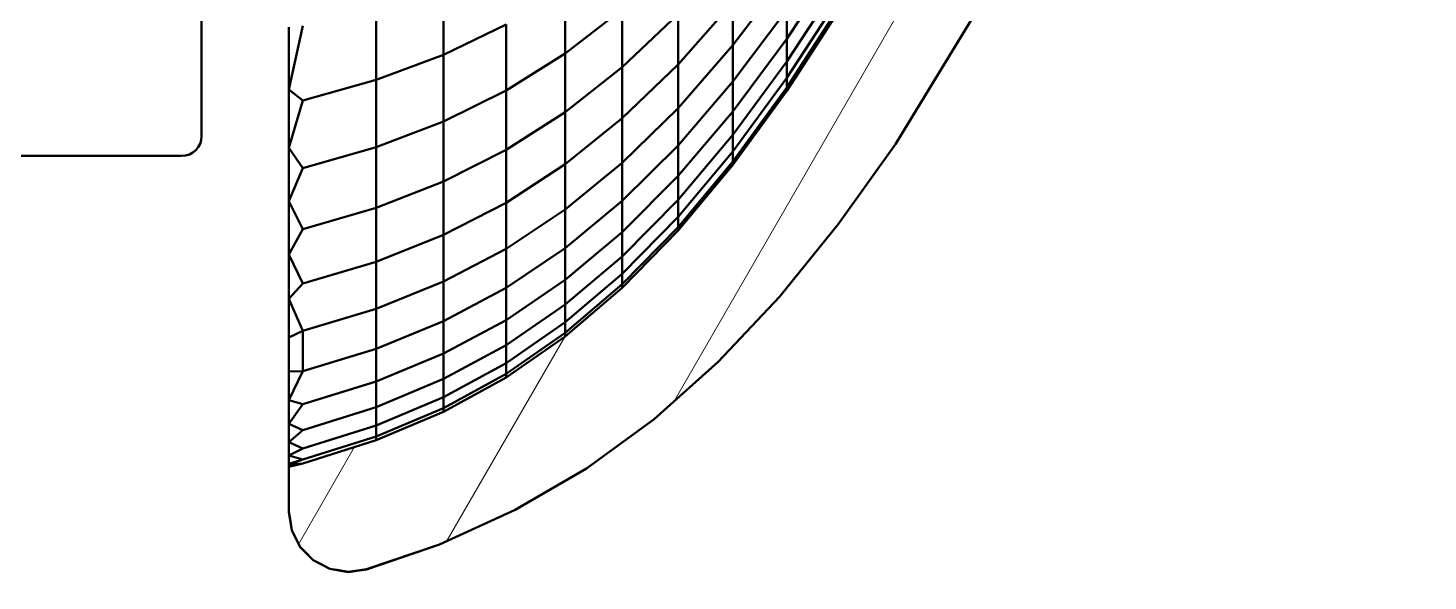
# Model space of a CAD drawing. Header units: millimetres. Extents: x -232 to 1390, y -69 to 653.
# Drawn here: x 444.28 to 479.31, y 50.07 to 63.9 of the extents above; entities that cross this region are included whole.
import ezdxf

# ---------------------------------------------------------------- set-up
doc = ezdxf.new("R2010")
doc.units = ezdxf.units.MM
doc.layers.add('Видимый контур (ГОСТ)', color=7, linetype='Continuous', lineweight=50)
doc.layers.add('Штриховка (ГОСТ)', color=7, linetype='Continuous', lineweight=18)

msp = doc.modelspace()

# ---------------------------------------------------------------- hatches: boundary and pattern name
at = {"layer": 'Штриховка (ГОСТ)'}
h = msp.add_hatch(dxfattribs=at)
h.set_pattern_fill('ANSI31', color=256, scale=25.4, angle=15, style=0)
h.set_pattern_definition([(60, (0, 0), (-2.74963, 1.587501), [])])
h.paths.add_polyline_path([(429.616, 53.09), (427.018, 53.602), (422.334, 54.715), (422.334, 54.715), (422.334, 51.61), (427.568, 50.426), (429.359, 50.088), (429.795, 50.075), (430.215, 50.187), (430.586, 50.415), (430.875, 50.74), (431.059, 51.134), (431.122, 51.565), (431.122, 52.847)])
h.paths.add_polyline_path([(474.517, 172.906), (473.392, 172.906), (459.434, 172.906), (459.284, 172.882), (459.125, 172.857), (458.978, 172.782), (458.846, 172.715), (458.739, 172.608), (458.625, 172.493), (458.582, 172.423), (458.543, 172.36), (458.511, 172.284), (458.482, 172.215), (458.463, 172.135), (458.446, 172.062), (458.439, 171.98), (458.434, 171.906), (458.434, 171.427), (458.434, 170.906), (458.44, 170.824), (458.446, 170.749), (458.465, 170.67), (458.482, 170.597), (458.514, 170.521), (458.543, 170.452), (458.585, 170.382), (458.625, 170.318), (458.73, 170.212), (458.846, 170.097), (458.99, 170.023), (459.125, 169.954), (459.271, 169.931), (459.434, 169.906), (474.345, 169.905), (475.822, 169.906), (475.822, 169.906), (476.206, 168.62), (477.181, 168.586), (477.813, 168.56), (477.813, 170.045), (477.813, 172.675), (477.743, 173.553), (477.533, 174.408), (477.387, 174.843), (475.673, 179.459), (473.587, 184.43), (471.242, 189.488), (468.701, 194.363), (465.99, 198.809), (464.566, 200.806), (463.09, 202.627), (461.554, 204.257), (459.948, 205.688), (458.259, 206.921), (456.475, 207.96), (454.58, 208.82), (452.564, 209.515), (450.425, 210.058), (448.166, 210.458), (445.798, 210.724), (443.334, 210.863), (440.792, 210.882), (438.191, 210.786), (432.887, 210.274), (427.568, 209.385), (422.334, 208.201), (422.334, 205.099), (422.334, 205.096), (427.018, 206.209), (429.616, 206.721), (432.22, 207.15), (434.82, 207.488), (437.397, 207.727), (439.93, 207.861), (442.398, 207.884), (444.776, 207.792), (447.041, 207.581), (449.174, 207.25), (451.16, 206.795), (452.993, 206.215), (454.68, 205.503), (456.245, 204.647), (457.724, 203.622), (459.152, 202.403), (460.547, 200.973), (461.918, 199.328), (463.268, 197.476), (464.595, 195.435), (465.897, 193.23), (467.169, 190.893), (468.406, 188.456), (470.746, 183.437), (472.83, 178.488), (474.526, 173.937), (474.861, 172.906)])
h.paths.add_polyline_path([(444.811, 172.053), (444.785, 172.215), (444.718, 172.348), (444.643, 172.493), (444.538, 172.599), (444.422, 172.715), (444.289, 172.782), (444.143, 172.857), (443.996, 172.88), (443.834, 172.906), (441.967, 172.906), (439.334, 172.906), (439.025, 172.857), (438.716, 172.808), (438.437, 172.666), (438.159, 172.524), (437.937, 172.302), (437.716, 172.081), (437.574, 171.802), (437.432, 171.524), (437.383, 171.215), (437.334, 170.906), (437.334, 129.906), (437.334, 88.906), (437.383, 88.597), (437.432, 88.288), (437.574, 88.009), (437.716, 87.73), (437.937, 87.509), (438.159, 87.288), (438.437, 87.145), (438.716, 87.003), (439.025, 86.954), (439.334, 86.906), (474.853, 86.906), (474.526, 85.875), (472.83, 81.324), (470.746, 76.374), (468.406, 71.355), (467.169, 68.919), (465.897, 66.581), (464.595, 64.376), (463.268, 62.335), (461.918, 60.483), (460.547, 58.838), (459.152, 57.408), (457.724, 56.189), (456.245, 55.164), (454.68, 54.308), (452.993, 53.596), (451.16, 53.016), (450.813, 52.932), (450.813, 52.932), (450.813, 52.657), (450.813, 51.803), (450.842, 51.622), (450.885, 51.343), (450.967, 51.18), (451.094, 50.928), (451.223, 50.798), (451.421, 50.597), (451.583, 50.512), (451.833, 50.382), (452.013, 50.351), (452.291, 50.303), (452.751, 50.368), (454.58, 50.991), (456.475, 51.851), (458.259, 52.891), (459.947, 54.123), (461.554, 55.554), (463.09, 57.184), (464.566, 59.005), (465.99, 61.002), (468.701, 65.448), (471.242, 70.323), (473.587, 75.381), (475.673, 80.352), (477.387, 84.968), (478.61, 88.774), (478.978, 89.968), (478.98, 89.975), (478.98, 89.975), (479.313, 91.191), (476.206, 91.191), (475.822, 89.906), (475.822, 89.906), (440.834, 89.906), (440.757, 89.918), (440.68, 89.93), (440.61, 89.966), (440.54, 90.001), (440.485, 90.056), (440.43, 90.112), (440.394, 90.181), (440.359, 90.251), (440.347, 90.328), (440.334, 90.406), (440.334, 129.906), (440.334, 169.406), (440.347, 169.483), (440.359, 169.56), (440.394, 169.63), (440.43, 169.699), (440.485, 169.755), (440.54, 169.81), (440.61, 169.846), (440.68, 169.881), (440.757, 169.893), (440.834, 169.906), (442.546, 169.906), (443.834, 169.906), (443.982, 169.929), (444.143, 169.954), (444.276, 170.022), (444.422, 170.097), (444.528, 170.202), (444.643, 170.318), (444.711, 170.451), (444.785, 170.597), (444.809, 170.744), (444.834, 170.906), (444.834, 171.383), (444.834, 171.906)])

# ---------------------------------------------------------------- linework, layer by layer
at = {"layer": 'Видимый контур (ГОСТ)'}
for p, q in [((448.627, 70.003), (448.627, 61.203)), ((463.268, 63.633), (464.595, 65.635)), ((461.918, 63.472), (463.268, 65.245)), ((465.99, 61.002), (468.701, 65.448)), ((454.68, 63.235), (454.68, 65.064)), ((457.724, 64.894), (457.724, 63.267)), ((463.268, 63.066), (464.595, 65.085)), ((460.547, 62.992), (461.918, 64.541)), ((461.918, 63.472), (461.918, 64.541)), ((463.268, 62.66), (464.595, 64.692)), ((452.993, 62.607), (452.993, 64.453)), ((457.724, 63.267), (459.152, 64.369)), ((459.152, 64.369), (459.152, 62.927)), ((459.152, 62.927), (460.547, 64.247)), ((460.547, 62.992), (460.547, 64.247)), ((461.918, 62.563), (463.268, 64.36)), ((463.268, 62.416), (464.595, 64.455)), ((463.268, 62.335), (464.595, 64.376)), ((463.268, 64.36), (463.268, 63.633)), ((450.813, 62.362), (451.16, 63.955)), ((450.813, 63.879), (450.813, 63.928)), ((450.813, 62.362), (450.813, 63.879)), ((454.68, 63.235), (456.245, 63.99)), ((456.245, 63.99), (456.245, 62.34)), ((460.547, 61.898), (461.918, 63.472)), ((461.918, 61.817), (463.268, 63.633)), ((461.918, 63.472), (461.918, 62.563)), ((463.268, 63.066), (463.268, 63.633)), ((452.993, 62.607), (454.68, 63.235)), ((454.68, 63.235), (454.68, 61.566)), ((456.245, 62.34), (457.724, 63.267)), ((457.724, 63.267), (457.724, 61.8)), ((461.918, 61.234), (463.268, 63.066)), ((463.268, 62.66), (463.268, 63.066)), ((457.724, 61.8), (459.152, 62.927)), ((459.152, 61.646), (460.547, 62.992)), ((459.152, 61.646), (459.152, 62.927)), ((460.547, 61.898), (460.547, 62.992)), ((450.813, 62.025), (450.813, 62.362)), ((450.813, 62.362), (451.16, 62.095)), ((451.16, 62.095), (452.993, 62.607)), ((452.993, 62.607), (452.993, 60.923)), ((460.547, 60.968), (461.918, 62.563)), ((461.918, 60.817), (463.268, 62.66)), ((461.918, 62.563), (461.918, 61.817)), ((461.918, 60.566), (463.268, 62.416)), ((463.268, 62.66), (463.268, 62.416)), ((463.268, 62.416), (463.268, 62.335)), ((450.813, 60.91), (451.16, 62.095)), ((450.813, 60.91), (450.813, 62.025)), ((454.68, 61.566), (456.245, 62.34)), ((456.245, 62.34), (456.245, 60.854)), ((461.918, 60.483), (463.268, 62.335)), ((456.245, 60.854), (457.724, 61.8)), ((457.724, 60.499), (457.724, 61.8)), ((459.152, 60.53), (460.547, 61.898)), ((460.547, 61.898), (460.547, 60.968)), ((460.547, 60.203), (461.918, 61.817)), ((461.918, 61.234), (461.918, 61.817)), ((452.993, 60.923), (454.68, 61.566)), ((454.68, 61.566), (454.68, 60.063)), ((457.724, 60.499), (459.152, 61.646)), ((459.152, 60.53), (459.152, 61.646)), ((459.152, 59.581), (460.547, 60.968)), ((460.547, 59.607), (461.918, 61.234)), ((460.547, 60.968), (460.547, 60.203)), ((461.918, 60.817), (461.918, 61.234)), ((464.566, 59.005), (465.99, 61.002)), ((433.247, 60.703), (448.127, 60.703)), ((450.813, 60.33), (450.813, 60.91)), ((450.813, 60.91), (451.16, 60.398)), ((451.16, 60.398), (452.993, 60.923)), ((452.993, 60.923), (452.993, 59.405)), ((454.68, 60.063), (456.245, 60.854)), ((456.245, 59.534), (456.245, 60.854)), ((460.547, 59.18), (461.918, 60.817)), ((461.918, 60.817), (461.918, 60.566)), ((451.16, 60.398), (450.813, 59.572)), ((450.813, 59.572), (450.813, 60.33)), ((456.245, 59.534), (457.724, 60.499)), ((457.724, 59.364), (459.152, 60.53)), ((457.724, 59.364), (457.724, 60.499)), ((459.152, 60.53), (459.152, 59.581)), ((460.547, 58.924), (461.918, 60.566)), ((460.547, 58.838), (461.918, 60.483)), ((461.918, 60.566), (461.918, 60.483)), ((452.993, 59.405), (454.68, 60.063)), ((454.68, 58.728), (454.68, 60.063)), ((459.152, 58.801), (460.547, 60.203)), ((460.547, 59.607), (460.547, 60.203)), ((450.813, 58.802), (450.813, 59.572)), ((450.813, 59.572), (451.16, 58.869)), ((457.724, 58.398), (459.152, 59.581)), ((459.152, 58.193), (460.547, 59.607)), ((459.152, 59.581), (459.152, 58.801)), ((460.547, 59.18), (460.547, 59.607)), ((451.16, 58.869), (452.993, 59.405)), ((452.993, 58.057), (452.993, 59.405)), ((454.68, 58.728), (456.245, 59.534)), ((456.245, 58.383), (456.245, 59.534)), ((456.245, 58.383), (457.724, 59.364)), ((457.724, 59.364), (457.724, 58.398)), ((451.16, 58.869), (450.813, 58.239)), ((459.152, 57.757), (460.547, 59.18)), ((459.152, 57.496), (460.547, 58.924)), ((460.547, 59.18), (460.547, 58.924)), ((460.547, 58.924), (460.547, 58.838)), ((463.09, 57.184), (464.566, 59.005)), ((450.813, 58.239), (450.813, 58.802)), ((452.993, 58.057), (454.68, 58.728)), ((454.68, 57.564), (454.68, 58.728)), ((457.724, 57.606), (459.152, 58.801)), ((459.152, 57.408), (460.547, 58.838)), ((459.152, 58.193), (459.152, 58.801)), ((450.813, 57.437), (450.813, 58.239)), ((450.813, 58.239), (451.16, 57.511)), ((454.68, 57.564), (456.245, 58.383)), ((456.245, 57.404), (457.724, 58.398)), ((456.245, 58.383), (456.245, 57.404)), ((457.724, 58.398), (457.724, 57.606)), ((457.724, 56.987), (459.152, 58.193)), ((459.152, 57.757), (459.152, 58.193)), ((451.16, 57.511), (452.993, 58.057)), ((452.993, 56.883), (452.993, 58.057)), ((451.16, 57.511), (450.813, 57.135)), ((452.993, 56.883), (454.68, 57.564)), ((454.68, 57.564), (454.68, 56.574)), ((456.245, 56.601), (457.724, 57.606)), ((457.724, 56.544), (459.152, 57.757)), ((457.724, 56.987), (457.724, 57.606)), ((457.724, 56.278), (459.152, 57.496)), ((459.152, 57.757), (459.152, 57.496)), ((459.152, 57.496), (459.152, 57.408)), ((450.813, 57.135), (450.813, 57.437)), ((450.813, 56.245), (450.813, 57.135)), ((450.813, 57.135), (451.16, 56.327)), ((454.68, 56.574), (456.245, 57.404)), ((456.245, 57.404), (456.245, 56.601)), ((457.724, 56.189), (459.152, 57.408)), ((461.554, 55.554), (463.09, 57.184)), ((451.16, 56.327), (452.993, 56.883)), ((452.993, 56.883), (452.993, 55.883)), ((456.245, 55.974), (457.724, 56.987)), ((457.724, 56.544), (457.724, 56.987)), ((452.993, 55.883), (454.68, 56.574)), ((454.68, 55.761), (456.245, 56.601)), ((454.68, 56.574), (454.68, 55.761)), ((456.245, 55.974), (456.245, 56.601)), ((456.245, 55.525), (457.724, 56.544)), ((457.724, 56.544), (457.724, 56.278)), ((451.16, 56.327), (450.813, 56.161)), ((450.813, 56.161), (450.813, 56.245)), ((450.813, 55.316), (450.813, 56.161)), ((451.16, 56.327), (451.16, 55.32)), ((456.245, 55.255), (457.724, 56.278)), ((456.245, 55.164), (457.724, 56.189)), ((457.724, 56.278), (457.724, 56.189)), ((451.16, 55.32), (452.993, 55.883)), ((452.993, 55.883), (452.993, 55.063)), ((452.993, 55.063), (454.68, 55.761)), ((454.68, 55.127), (456.245, 55.974)), ((454.68, 55.127), (454.68, 55.761)), ((456.245, 55.525), (456.245, 55.974)), ((454.68, 54.673), (456.245, 55.525)), ((456.245, 55.525), (456.245, 55.255)), ((459.947, 54.123), (461.554, 55.554)), ((450.813, 55.316), (451.16, 55.32)), ((450.813, 54.599), (451.16, 55.32)), ((450.813, 55.238), (450.813, 55.316)), ((450.813, 54.599), (450.813, 55.238)), ((451.16, 54.493), (452.993, 55.063)), ((452.993, 54.423), (454.68, 55.127)), ((452.993, 54.423), (452.993, 55.063)), ((454.68, 54.399), (456.245, 55.255)), ((454.68, 54.308), (456.245, 55.164)), ((454.68, 54.673), (454.68, 55.127)), ((456.245, 55.255), (456.245, 55.164)), ((452.993, 53.964), (454.68, 54.673)), ((454.68, 54.673), (454.68, 54.399)), ((450.813, 54.417), (450.813, 54.599)), ((450.813, 54.599), (451.16, 54.493)), ((450.813, 54.009), (451.16, 54.493)), ((450.813, 54.009), (450.813, 54.417)), ((451.16, 53.848), (452.993, 54.423)), ((452.993, 53.964), (452.993, 54.423)), ((452.993, 53.688), (454.68, 54.399)), ((452.993, 53.596), (454.68, 54.308)), ((454.68, 54.399), (454.68, 54.308)), ((450.813, 53.774), (450.813, 54.009)), ((450.813, 54.009), (451.16, 53.848)), ((451.16, 53.386), (452.993, 53.964)), ((452.993, 53.964), (452.993, 53.688)), ((458.259, 52.891), (459.947, 54.123)), ((451.16, 53.848), (450.813, 53.546)), ((450.813, 53.546), (450.813, 53.774)), ((451.16, 53.109), (452.993, 53.688)), ((451.16, 53.016), (452.993, 53.596)), ((452.993, 53.688), (452.993, 53.596)), ((450.813, 53.309), (450.813, 53.546)), ((450.813, 53.546), (451.16, 53.386)), ((451.16, 53.386), (450.813, 53.211)), ((450.813, 53.211), (450.813, 53.309)), ((450.813, 53.023), (450.813, 53.211)), ((450.813, 53.211), (451.16, 53.109)), ((451.16, 53.109), (450.813, 52.976)), ((451.16, 53.109), (450.813, 53.003)), ((450.813, 53.003), (450.813, 53.023)), ((451.16, 53.016), (450.813, 52.932)), ((450.813, 52.976), (451.16, 53.016)), ((450.813, 52.976), (450.813, 53.003)), ((450.813, 52.932), (450.813, 52.976)), ((450.813, 52.932), (450.813, 52.932)), ((450.813, 52.932), (450.813, 52.657)), ((450.813, 52.657), (450.813, 51.803)), ((456.475, 51.851), (458.259, 52.891)), ((454.58, 50.991), (456.475, 51.851)), ((450.813, 51.803), (450.842, 51.622)), ((450.813, 51.803), (450.813, 51.797)), ((450.885, 51.338), (450.813, 51.797)), ((450.842, 51.622), (450.885, 51.343)), ((450.885, 51.343), (450.967, 51.18)), ((450.885, 51.343), (450.885, 51.338)), ((451.094, 50.923), (450.885, 51.338)), ((450.967, 51.18), (451.094, 50.928)), ((451.094, 50.928), (451.223, 50.798)), ((451.094, 50.928), (451.094, 50.923)), ((451.421, 50.592), (451.094, 50.923)), ((451.223, 50.798), (451.421, 50.597)), ((452.751, 50.368), (454.58, 50.991)), ((454.58, 50.991), (452.751, 50.363)), ((451.421, 50.597), (451.583, 50.512)), ((451.421, 50.597), (451.421, 50.592)), ((451.833, 50.376), (451.421, 50.592)), ((451.583, 50.512), (451.833, 50.382)), ((451.833, 50.382), (452.013, 50.351)), ((451.833, 50.382), (451.833, 50.376)), ((452.291, 50.297), (451.833, 50.376)), ((452.013, 50.351), (452.291, 50.303)), ((452.291, 50.303), (452.751, 50.368)), ((452.291, 50.297), (452.751, 50.363)), ((452.291, 50.303), (452.291, 50.297)), ((452.751, 50.368), (452.751, 50.368)), ((452.751, 50.368), (452.751, 50.363))]:
    msp.add_line(p, q, dxfattribs=at)
msp.add_arc((448.127, 61.203), 0.5, 270, 360, dxfattribs=at)

doc.saveas('drawing.dxf')
